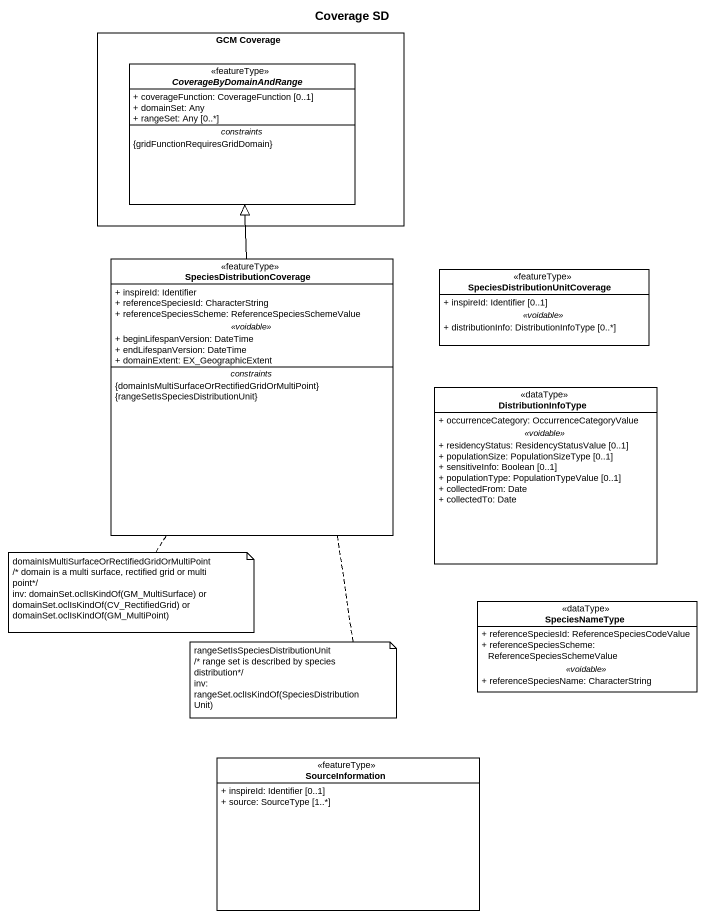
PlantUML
@startuml
title Coverage SD
hide circle
hide empty members
skinparam classAttributeIconSize 0
rectangle "GCM Coverage" as GCM_Coverage {
  abstract class CoverageByDomainAndRange <<featureType>> {
    + coverageFunction: CoverageFunction [0..1]
    + domainSet: Any
    + rangeSet: Any [0..*]
    -- constraints --
    {gridFunctionRequiresGridDomain}
  }
}
class SpeciesDistributionCoverage <<featureType>> {
  + inspireId: Identifier
  + referenceSpeciesId: CharacterString
  + referenceSpeciesScheme: ReferenceSpeciesSchemeValue
  .. <<voidable>> ..
  + beginLifespanVersion: DateTime
  + endLifespanVersion: DateTime
  + domainExtent: EX_GeographicExtent
  -- constraints --
  {domainIsMultiSurfaceOrRectifiedGridOrMultiPoint}
  {rangeSetIsSpeciesDistributionUnit}
}
class "SpeciesDistributionUnitCoverage" as SpeciesDistributionUnitCover <<featureType>> {
  + inspireId: Identifier [0..1]
  .. <<voidable>> ..
  + distributionInfo: DistributionInfoType [0..*]
}
class DistributionInfoType <<dataType>> {
  + occurrenceCategory: OccurrenceCategoryValue
  .. <<voidable>> ..
  + residencyStatus: ResidencyStatusValue [0..1]
  + populationSize: PopulationSizeType [0..1]
  + sensitiveInfo: Boolean [0..1]
  + populationType: PopulationTypeValue [0..1]
  + collectedFrom: Date
  + collectedTo: Date
}
class SpeciesNameType <<dataType>> {
  + referenceSpeciesId: ReferenceSpeciesCodeValue
  + referenceSpeciesScheme: ReferenceSpeciesSchemeValue
  .. <<voidable>> ..
  + referenceSpeciesName: CharacterString
}
class SourceInformation <<featureType>> {
  + inspireId: Identifier [0..1]
  + source: SourceType [1..*]
}
SpeciesDistributionCoverage -up-|> CoverageByDomainAndRange
note bottom of SpeciesDistributionCoverage
  domainIsMultiSurfaceOrRectifiedGridOrMultiPoint
  /* domain is a multi surface, rectified grid or multi point*/
  inv: domainSet.oclIsKindOf(GM_MultiSurface) or domainSet.oclIsKindOf(CV_RectifiedGrid) or domainSet.oclIsKindOf(GM_MultiPoint)
end note
note bottom of SpeciesDistributionCoverage
  rangeSetIsSpeciesDistributionUnit
  /* range set is described by species distribution*/
  inv: rangeSet.oclIsKindOf(SpeciesDistributionUnit)
end note
@enduml
